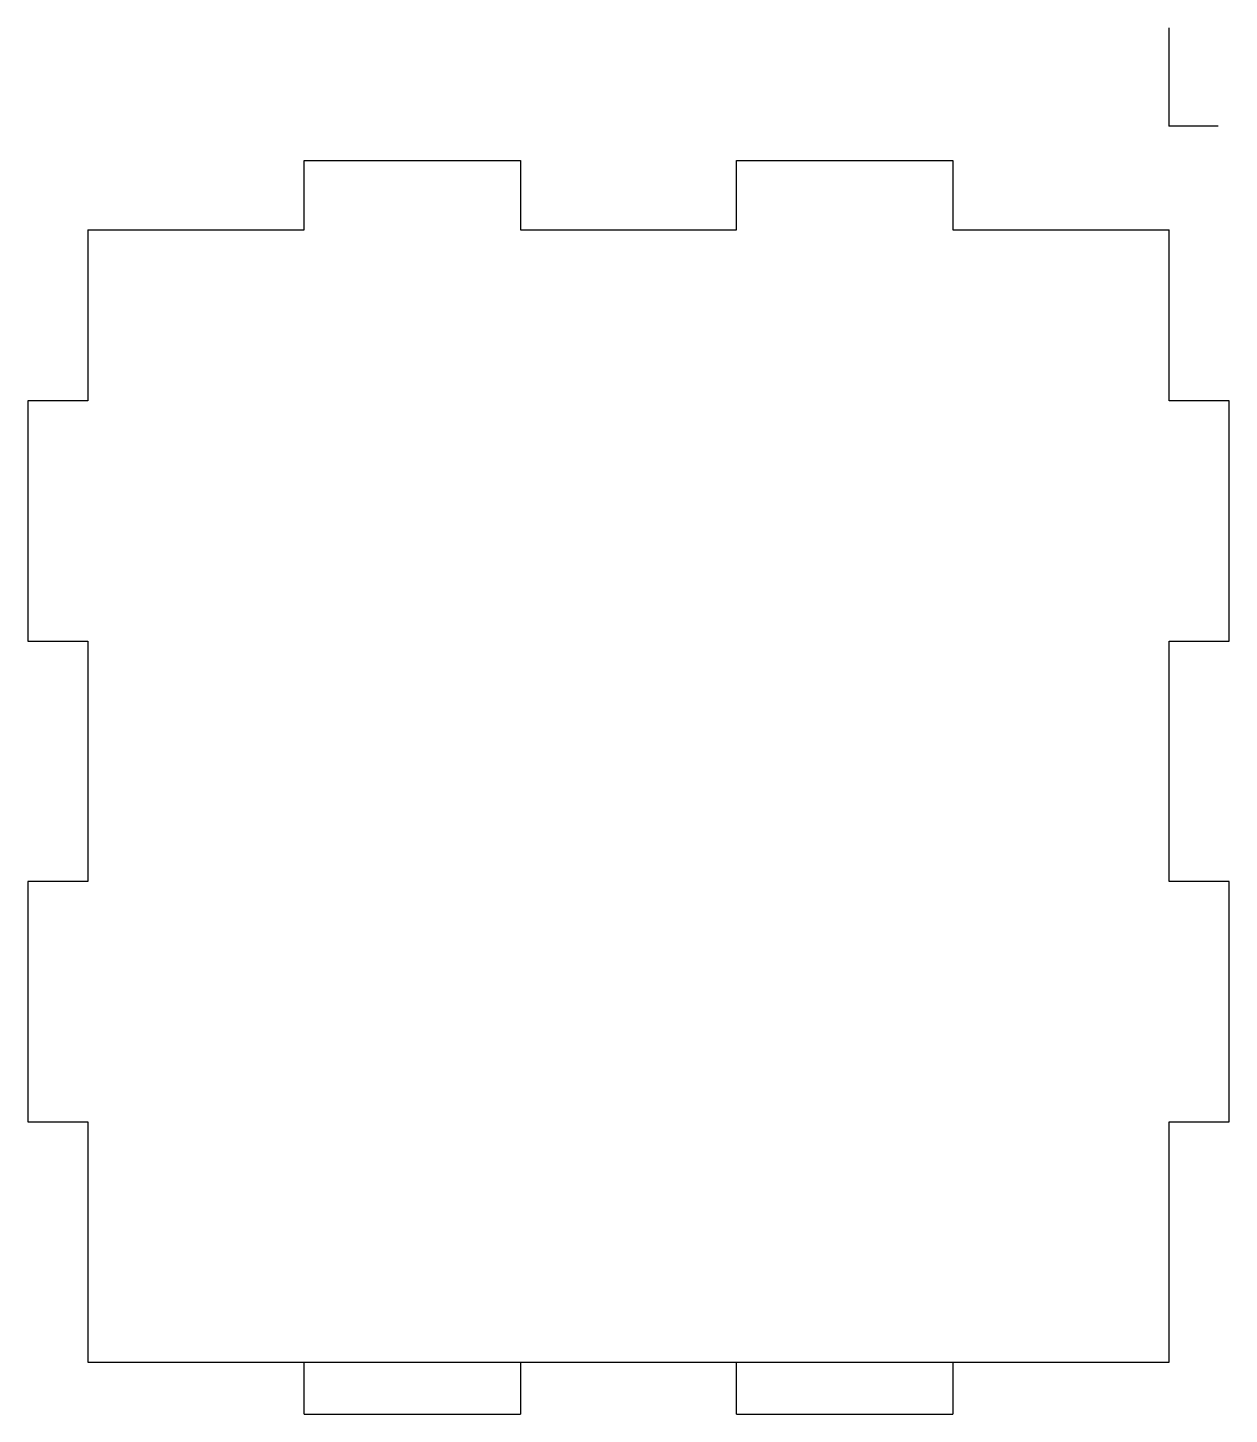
# Model space of a CAD drawing. Header units: millimetres. Extents: x -95 to 5, y -107 to 8.
import ezdxf

# ---------------------------------------------------------------- set-up
doc = ezdxf.new("R2010")
doc.units = ezdxf.units.MM
doc.header["$PDSIZE"] = -1

msp = doc.modelspace()

# ---------------------------------------------------------------- linework, layer by layer
at = {"color": 7, "linetype": 'Continuous'}
for q in [(0, 8.16), (4.08, 0)]:
    msp.add_line((0, 0), q, dxfattribs=at)
at = {"color": 7, "linetype": 'Continuous', "lineweight": 25}
for p, q in [((-72, -2.89), (-54, -2.89)), ((-72, -8.66), (-72, -2.89)), ((-54, -2.89), (-54, -8.66)), ((-36, -8.66), (-36, -2.89)), ((-36, -2.89), (-18, -2.89)), ((-18, -2.89), (-18, -8.66)), ((-90, -8.66), (-90, -22.89)), ((-90, -8.66), (-72, -8.66)), ((-54, -8.66), (-36, -8.66)), ((-18, -8.66), (0, -8.66)), ((0, -22.89), (0, -8.66)), ((-95, -22.89), (-95, -42.89)), ((-90, -22.89), (-95, -22.89)), ((5, -22.89), (0, -22.89)), ((5, -42.89), (5, -22.89)), ((-95, -42.89), (-90, -42.89)), ((-90, -42.89), (-90, -62.89)), ((0, -42.89), (5, -42.89)), ((0, -62.89), (0, -42.89)), ((-95, -62.89), (-95, -82.89)), ((-90, -62.89), (-95, -62.89)), ((5, -62.89), (0, -62.89)), ((5, -82.89), (5, -62.89)), ((-95, -82.89), (-90, -82.89)), ((-90, -82.89), (-90, -102.89)), ((0, -82.89), (5, -82.89)), ((0, -102.89), (0, -82.89)), ((-90, -102.89), (0, -102.89)), ((-72, -107.22), (-72, -102.89)), ((-54, -102.89), (-54, -107.22)), ((-36, -107.22), (-36, -102.89)), ((-18, -102.89), (-18, -107.22)), ((-72, -107.22), (-54, -107.22)), ((-36, -107.22), (-18, -107.22))]:
    msp.add_line(p, q, dxfattribs=at)
at = {"color": 7, "linetype": 'Continuous'}
msp.add_point((0, 0), dxfattribs=at)

doc.saveas('drawing.dxf')
